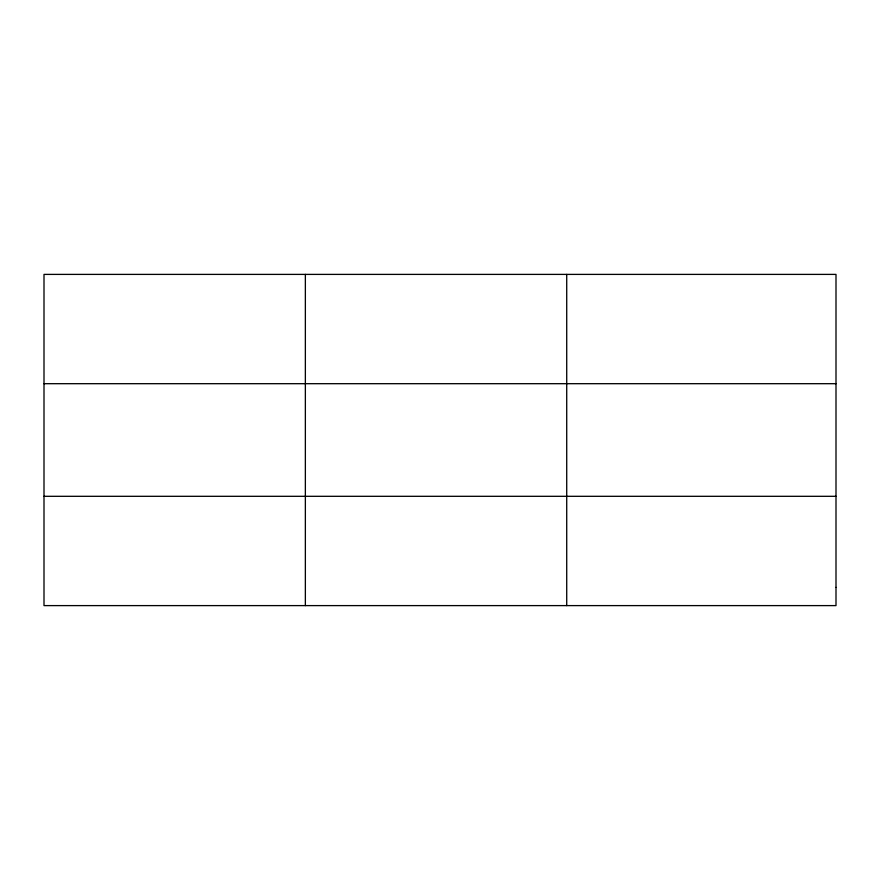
<?xml version="1.0" encoding="UTF-8"?>
<svg xmlns="http://www.w3.org/2000/svg" width="880" height="880" viewBox="0 0 880 880"><rect width="100%" height="100%" fill="white"/><g stroke="black" fill="none" stroke-linecap="round" stroke-linejoin="round"><path stroke-width="1.32" d="M305.36 605.605L305.36 274.395M566.72 605.605L566.72 274.395M44 383.691L836 383.691M44 496.309L836 496.309M836 587.389L836 605.605L44 605.605L44 274.395L836 274.395L836 587.389"/></g></svg>
